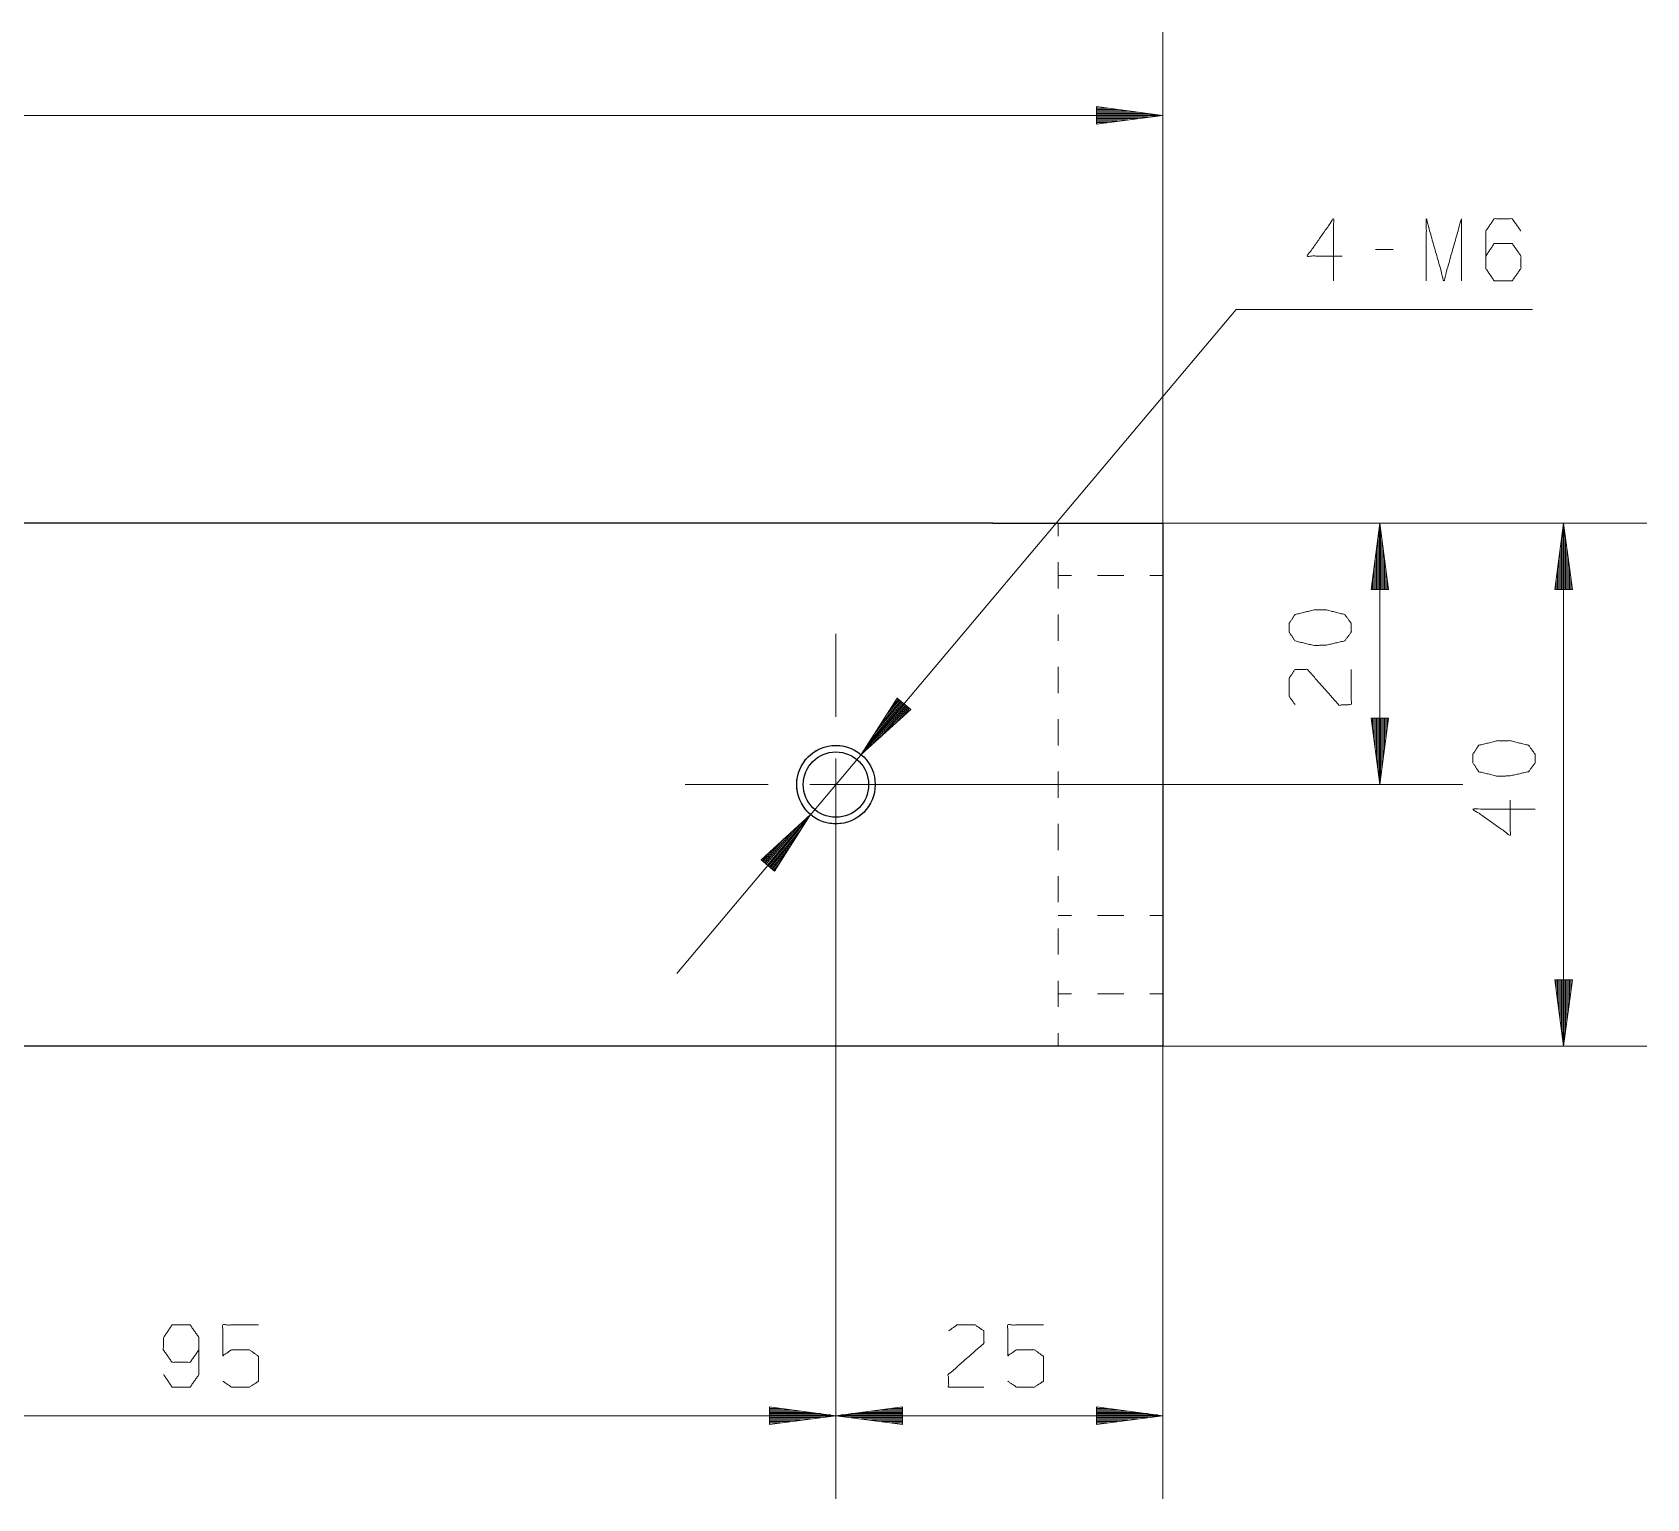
# Model space of a CAD drawing. Header units: millimetres. Extents: x 0 to 420, y 0 to 297.
# Drawn here: x 210 to 271.7, y 172.5 to 228.6 of the extents above; entities that cross this region are included whole.
import ezdxf

# ---------------------------------------------------------------- set-up
doc = ezdxf.new("R2010")
doc.units = ezdxf.units.MM
doc.layers.add('1', color=7, linetype='Continuous', true_color=0xffffff)

msp = doc.modelspace()

# ---------------------------------------------------------------- linework, layer by layer
at = {"layer": '1', "color": 13, "linetype": 'Continuous', "lineweight": 18}
for p, q in [((253.214, 209.82), (253.214, 228.58)), ((98.214, 225.405), (253.214, 225.405)), ((250.674, 225.739), (250.674, 225.071)), ((253.214, 225.405), (250.674, 225.739)), ((250.674, 225.735), (250.706, 225.735)), ((250.674, 225.735), (250.706, 225.735)), ((250.674, 225.684), (251.092, 225.684)), ((250.674, 225.634), (251.478, 225.634)), ((250.674, 225.583), (251.864, 225.583)), ((250.674, 225.532), (252.25, 225.532)), ((250.674, 225.481), (252.636, 225.481)), ((250.674, 225.43), (253.021, 225.43)), ((250.674, 225.071), (253.214, 225.405)), ((250.674, 225.38), (253.021, 225.38)), ((250.674, 225.329), (252.636, 225.329)), ((250.674, 225.278), (252.25, 225.278)), ((250.674, 225.227), (251.864, 225.227)), ((250.674, 225.176), (251.478, 225.176)), ((250.674, 225.126), (251.092, 225.126)), ((250.674, 225.075), (250.706, 225.075)), ((250.674, 225.075), (250.706, 225.075)), ((234.636, 192.6), (256.007, 217.985)), ((256.007, 217.985), (267.335, 217.985)), ((246.714, 209.82), (264.678, 209.82)), ((253.214, 209.82), (271.701, 209.82)), ((261.503, 209.82), (261.169, 207.28)), ((261.838, 207.28), (261.503, 209.82)), ((261.503, 199.82), (261.503, 209.82)), ((268.526, 209.82), (268.192, 207.28)), ((268.861, 207.28), (268.526, 209.82)), ((268.526, 209.82), (268.526, 189.82)), ((261.427, 207.28), (261.427, 209.241)), ((261.478, 207.28), (261.478, 209.627)), ((261.529, 207.28), (261.529, 209.627)), ((261.579, 207.28), (261.579, 209.241)), ((268.45, 207.28), (268.45, 209.241)), ((268.501, 207.28), (268.501, 209.627)), ((268.552, 207.28), (268.552, 209.627)), ((268.603, 207.28), (268.603, 209.241)), ((261.376, 207.28), (261.376, 208.855)), ((261.63, 207.28), (261.63, 208.855)), ((268.399, 207.28), (268.399, 208.855)), ((268.653, 207.28), (268.653, 208.855)), ((261.275, 207.28), (261.275, 208.083)), ((261.325, 207.28), (261.325, 208.469)), ((261.681, 207.28), (261.681, 208.469)), ((261.732, 207.28), (261.732, 208.083)), ((268.298, 207.28), (268.298, 208.083)), ((268.349, 207.28), (268.349, 208.469)), ((268.704, 207.28), (268.704, 208.469)), ((268.755, 207.28), (268.755, 208.083)), ((261.224, 207.28), (261.224, 207.698)), ((261.783, 207.28), (261.783, 207.698)), ((268.247, 207.28), (268.247, 207.698)), ((268.806, 207.28), (268.806, 207.698)), ((261.169, 207.28), (261.838, 207.28)), ((261.173, 207.28), (261.173, 207.312)), ((261.173, 207.28), (261.173, 207.312)), ((261.833, 207.28), (261.833, 207.312)), ((261.833, 207.28), (261.833, 207.312)), ((268.192, 207.28), (268.861, 207.28)), ((268.196, 207.28), (268.196, 207.312)), ((268.196, 207.28), (268.196, 207.312)), ((268.857, 207.28), (268.857, 207.312)), ((268.857, 207.28), (268.857, 207.312)), ((243.06, 203.126), (241.68, 200.967)), ((243.18, 203.025), (242.414, 202.115)), ((243.141, 203.058), (242.624, 202.443)), ((243.103, 203.09), (242.833, 202.771)), ((243.064, 203.123), (243.043, 203.099)), ((243.064, 203.123), (243.043, 203.099)), ((243.572, 202.695), (243.06, 203.126)), ((241.68, 200.967), (243.572, 202.695)), ((243.297, 202.927), (241.785, 201.131)), ((243.336, 202.894), (241.824, 201.099)), ((243.258, 202.96), (241.995, 201.459)), ((243.375, 202.861), (242.111, 201.361)), ((243.219, 202.992), (242.205, 201.787)), ((243.413, 202.829), (242.399, 201.624)), ((243.452, 202.796), (242.686, 201.886)), ((243.491, 202.763), (242.974, 202.148)), ((243.53, 202.73), (243.261, 202.411)), ((243.569, 202.698), (243.548, 202.673)), ((243.569, 202.698), (243.548, 202.673)), ((261.169, 202.36), (261.503, 199.82)), ((261.838, 202.36), (261.169, 202.36)), ((261.173, 202.36), (261.173, 202.328)), ((261.173, 202.36), (261.173, 202.328)), ((261.224, 202.36), (261.224, 201.942)), ((261.275, 202.36), (261.275, 201.556)), ((261.325, 202.36), (261.325, 201.17)), ((261.376, 202.36), (261.376, 200.785)), ((261.427, 202.36), (261.427, 200.399)), ((261.478, 202.36), (261.478, 200.013)), ((261.503, 199.82), (261.838, 202.36)), ((261.529, 202.36), (261.529, 200.013)), ((261.579, 202.36), (261.579, 200.399)), ((261.63, 202.36), (261.63, 200.785)), ((261.681, 202.36), (261.681, 201.17)), ((261.732, 202.36), (261.732, 201.556)), ((261.783, 202.36), (261.783, 201.942)), ((261.833, 202.36), (261.833, 202.328)), ((261.833, 202.36), (261.833, 202.328)), ((240.714, 199.82), (264.678, 199.82)), ((240.714, 199.82), (240.714, 172.521)), ((240.714, 199.82), (240.714, 172.521)), ((239.748, 198.672), (237.857, 196.945)), ((238.054, 196.778), (239.317, 198.279)), ((238.093, 196.746), (239.605, 198.541)), ((238.132, 196.713), (239.643, 198.508)), ((238.171, 196.68), (239.434, 198.181)), ((238.368, 196.514), (239.748, 198.672)), ((237.938, 196.877), (238.455, 197.491)), ((237.976, 196.844), (238.742, 197.754)), ((238.015, 196.811), (239.03, 198.016)), ((238.21, 196.647), (239.224, 197.853)), ((238.248, 196.615), (239.015, 197.525)), ((237.857, 196.945), (238.368, 196.514)), ((237.86, 196.942), (237.88, 196.966)), ((237.86, 196.942), (237.88, 196.966)), ((237.899, 196.909), (238.168, 197.229)), ((238.287, 196.582), (238.805, 197.197)), ((238.326, 196.549), (238.595, 196.869)), ((238.365, 196.517), (238.386, 196.541)), ((238.365, 196.517), (238.386, 196.541)), ((268.192, 192.36), (268.526, 189.82)), ((268.861, 192.36), (268.192, 192.36)), ((268.196, 192.36), (268.196, 192.328)), ((268.196, 192.36), (268.196, 192.328)), ((268.247, 192.36), (268.247, 191.942)), ((268.298, 192.36), (268.298, 191.556)), ((268.349, 192.36), (268.349, 191.17)), ((268.399, 192.36), (268.399, 190.785)), ((268.45, 192.36), (268.45, 190.399)), ((268.501, 192.36), (268.501, 190.013)), ((268.526, 189.82), (268.861, 192.36)), ((268.552, 192.36), (268.552, 190.013)), ((268.603, 192.36), (268.603, 190.399)), ((268.653, 192.36), (268.653, 190.785)), ((268.704, 192.36), (268.704, 191.17)), ((268.755, 192.36), (268.755, 191.556)), ((268.806, 192.36), (268.806, 191.942)), ((268.857, 192.36), (268.857, 192.328)), ((268.857, 192.36), (268.857, 192.328)), ((253.214, 189.82), (271.701, 189.82)), ((253.214, 189.82), (253.214, 172.521)), ((238.174, 176.031), (238.174, 175.362)), ((240.714, 175.696), (238.174, 176.031)), ((238.174, 176.027), (238.206, 176.027)), ((238.174, 176.027), (238.206, 176.027)), ((238.174, 175.976), (238.592, 175.976)), ((238.174, 175.925), (238.978, 175.925)), ((238.174, 175.874), (239.364, 175.874)), ((243.254, 176.031), (240.714, 175.696)), ((243.254, 175.874), (242.065, 175.874)), ((243.254, 175.925), (242.451, 175.925)), ((243.254, 175.976), (242.837, 175.976)), ((243.254, 176.027), (243.222, 176.027)), ((243.254, 176.027), (243.222, 176.027)), ((243.254, 175.362), (243.254, 176.031)), ((250.674, 176.031), (250.674, 175.362)), ((253.214, 175.696), (250.674, 176.031)), ((250.674, 176.027), (250.706, 176.027)), ((250.674, 176.027), (250.706, 176.027)), ((250.674, 175.976), (251.092, 175.976)), ((250.674, 175.925), (251.478, 175.925)), ((250.674, 175.874), (251.864, 175.874)), ((240.714, 175.696), (193.214, 175.696)), ((238.174, 175.823), (239.75, 175.823)), ((238.174, 175.773), (240.136, 175.773)), ((238.174, 175.722), (240.521, 175.722)), ((238.174, 175.362), (240.714, 175.696)), ((238.174, 175.671), (240.521, 175.671)), ((238.174, 175.62), (240.136, 175.62)), ((238.174, 175.569), (239.75, 175.569)), ((238.174, 175.519), (239.364, 175.519)), ((238.174, 175.468), (238.978, 175.468)), ((238.174, 175.417), (238.592, 175.417)), ((238.174, 175.366), (238.206, 175.366)), ((238.174, 175.366), (238.206, 175.366)), ((240.714, 175.696), (243.254, 175.362)), ((240.714, 175.696), (253.214, 175.696)), ((243.254, 175.722), (240.907, 175.722)), ((243.254, 175.671), (240.907, 175.671)), ((243.254, 175.773), (241.293, 175.773)), ((243.254, 175.62), (241.293, 175.62)), ((243.254, 175.823), (241.679, 175.823)), ((243.254, 175.569), (241.679, 175.569)), ((243.254, 175.519), (242.065, 175.519)), ((243.254, 175.468), (242.451, 175.468)), ((243.254, 175.417), (242.837, 175.417)), ((243.254, 175.366), (243.222, 175.366)), ((243.254, 175.366), (243.222, 175.366)), ((250.674, 175.823), (252.25, 175.823)), ((250.674, 175.773), (252.636, 175.773)), ((250.674, 175.722), (253.021, 175.722)), ((250.674, 175.362), (253.214, 175.696)), ((250.674, 175.671), (253.021, 175.671)), ((250.674, 175.62), (252.636, 175.62)), ((250.674, 175.569), (252.25, 175.569)), ((250.674, 175.519), (251.864, 175.519)), ((250.674, 175.468), (251.478, 175.468)), ((250.674, 175.417), (251.092, 175.417)), ((250.674, 175.366), (250.706, 175.366)), ((250.674, 175.366), (250.706, 175.366))]:
    msp.add_line(p, q, dxfattribs=at)
at = {"layer": '1', "color": 95, "linetype": 'Continuous', "lineweight": 18}
msp.add_line((262.008, 220.277), (261.336, 220.277), dxfattribs=at)
at = {"layer": '1', "color": 30, "linetype": 'Continuous', "lineweight": 25}
for p, q in [((246.714, 209.82), (84.714, 209.82)), ((253.214, 209.82), (253.214, 189.82)), ((246.714, 189.82), (87.214, 189.82))]:
    msp.add_line(p, q, dxfattribs=at)
at = {"layer": '1', "color": 43, "linetype": 'Continuous', "lineweight": 18}
for p, q in [((249.214, 209.32), (249.214, 209.82)), ((249.214, 207.32), (249.214, 208.32)), ((249.714, 207.82), (249.214, 207.82)), ((251.714, 207.82), (250.714, 207.82)), ((253.214, 207.82), (252.714, 207.82)), ((249.214, 205.32), (249.214, 206.32)), ((249.214, 203.32), (249.214, 204.32)), ((249.214, 201.32), (249.214, 202.32)), ((249.214, 199.32), (249.214, 200.32)), ((249.214, 197.32), (249.214, 198.32)), ((249.214, 195.32), (249.214, 196.32)), ((249.714, 194.82), (249.214, 194.82)), ((251.714, 194.82), (250.714, 194.82)), ((253.214, 194.82), (252.714, 194.82)), ((249.214, 193.32), (249.214, 194.32)), ((249.214, 191.32), (249.214, 192.32)), ((249.214, 191.82), (249.714, 191.82)), ((250.714, 191.82), (251.714, 191.82)), ((252.714, 191.82), (253.214, 191.82)), ((249.214, 189.82), (249.214, 190.32))]:
    msp.add_line(p, q, dxfattribs=at)
at = {"layer": '1', "color": 252, "linetype": 'Continuous', "lineweight": 18}
for p, q in [((240.714, 202.411), (240.714, 205.586)), ((240.714, 198.817), (240.714, 200.823)), ((238.124, 199.82), (234.949, 199.82)), ((239.711, 199.82), (241.718, 199.82)), ((243.305, 199.82), (246.48, 199.82)), ((240.714, 197.229), (240.714, 194.054))]:
    msp.add_line(p, q, dxfattribs=at)
at = {"layer": '1', "color": 30, "linetype": 'Continuous', "lineweight": 25}
for radius in [1.5, 1.25]:
    msp.add_circle((240.714, 199.82), radius, dxfattribs=at)
at = {"layer": '1', "color": 30, "linetype": 'Continuous', "lineweight": 13}
msp.add_arc((240.714, 199.82), 1.5, 75, 345, dxfattribs=at)
at = {"layer": '1', "color": 95, "linetype": 'Continuous', "lineweight": 18}
for points, knots in [([(260.067, 220.027), (258.724, 220.027), (259.731, 221.452), (259.731, 219.077)], [0, 0, 0.245868, 0.565295, 1, 1]), ([(263.277, 219.077), (263.277, 221.452), (263.948, 219.077), (264.62, 221.452), (264.62, 219.077)], [0, 0, 0.245192, 0.5, 0.754808, 1, 1]), ([(265.553, 220.027), (265.871, 220.502), (266.561, 220.502), (266.896, 220.027), (266.896, 219.552), (266.561, 219.077), (265.871, 219.077), (265.553, 219.552), (265.553, 220.977), (265.871, 221.452), (266.561, 221.452), (266.896, 220.977)], [0, 0, 0.076963, 0.169763, 0.248075, 0.312018, 0.39033, 0.48313, 0.560093, 0.751925, 0.828888, 0.921688, 1, 1]), ([(260.411, 205.986), (260.161, 206.322), (259.461, 206.499), (258.986, 206.499), (258.261, 206.322), (258.036, 205.986), (258.036, 205.65), (258.261, 205.314), (258.986, 205.138), (259.461, 205.155), (260.161, 205.314), (260.411, 205.65), (260.411, 205.986)], [0, 0, 0.067525, 0.183969, 0.260583, 0.380943, 0.446139, 0.500306, 0.565503, 0.685862, 0.762529, 0.878308, 0.945834, 1, 1]), ([(258.261, 202.879), (258.036, 203.197), (258.036, 203.886), (258.261, 204.222), (258.736, 204.222), (259.936, 202.861), (260.411, 202.879), (260.411, 204.222)], [0, 0, 0.069691, 0.192975, 0.265273, 0.350228, 0.674739, 0.759753, 1, 1]), ([(267.434, 200.986), (267.184, 201.322), (266.484, 201.499), (266.009, 201.499), (265.284, 201.322), (265.059, 200.986), (265.059, 200.65), (265.284, 200.314), (266.009, 200.138), (266.484, 200.155), (267.184, 200.314), (267.434, 200.65), (267.434, 200.986)], [0, 0, 0.067526, 0.183973, 0.260583, 0.380942, 0.446141, 0.500308, 0.565505, 0.685864, 0.762528, 0.87831, 0.945834, 1, 1]), ([(266.484, 199.222), (266.484, 197.879), (265.059, 198.886), (267.434, 198.886)], [0, 0, 0.24587, 0.565296, 1, 1]), ([(215.023, 177.264), (215.342, 176.789), (216.031, 176.789), (216.367, 177.264), (216.367, 178.689), (216.031, 179.164), (215.342, 179.164), (215.023, 178.689), (215.006, 178.214), (215.342, 177.739), (216.031, 177.739), (216.367, 178.214)], [0, 0, 0.076858, 0.169526, 0.247729, 0.439295, 0.517499, 0.610167, 0.687025, 0.750923, 0.829129, 0.921797, 1, 1]), ([(217.282, 177.014), (217.618, 176.789), (218.307, 176.789), (218.643, 177.014), (218.643, 177.964), (218.307, 178.214), (217.618, 178.214), (217.282, 177.989), (217.282, 179.164), (218.643, 179.164)], [0, 0, 0.062229, 0.168343, 0.230572, 0.376815, 0.441266, 0.54738, 0.609609, 0.790489, 1, 1]), ([(245.023, 178.939), (245.341, 179.164), (246.031, 179.164), (246.367, 178.939), (246.367, 178.464), (245.006, 177.264), (245.023, 176.789), (246.367, 176.789)], [0, 0, 0.069691, 0.192975, 0.265273, 0.350228, 0.674739, 0.759753, 1, 1]), ([(247.282, 177.014), (247.618, 176.789), (248.307, 176.789), (248.643, 177.014), (248.643, 177.964), (248.307, 178.214), (247.618, 178.214), (247.282, 177.989), (247.282, 179.164), (248.643, 179.164)], [0, 0, 0.062229, 0.168345, 0.230571, 0.376815, 0.441265, 0.54738, 0.609609, 0.79049, 1, 1])]:
    msp.add_open_spline(points, degree=1, knots=knots, dxfattribs=at)
at = {"layer": '1', "color": 30, "linetype": 'Continuous', "lineweight": 25}
for points, knots in [([(246.714, 209.82), (249.202, 209.82), (251.311, 209.82), (252.119, 209.82), (253.089, 209.82), (253.214, 209.82)], [0, 0, 0.382682, 0.707105, 0.831468, 0.980783, 1, 1]), ([(253.214, 189.82), (253.089, 189.82), (252.119, 189.82), (251.311, 189.82), (249.202, 189.82), (246.714, 189.82)], [0, 0, 0.019217, 0.168532, 0.292895, 0.617318, 1, 1])]:
    msp.add_open_spline(points, degree=1, knots=knots, dxfattribs=at)

doc.saveas('drawing.dxf')
